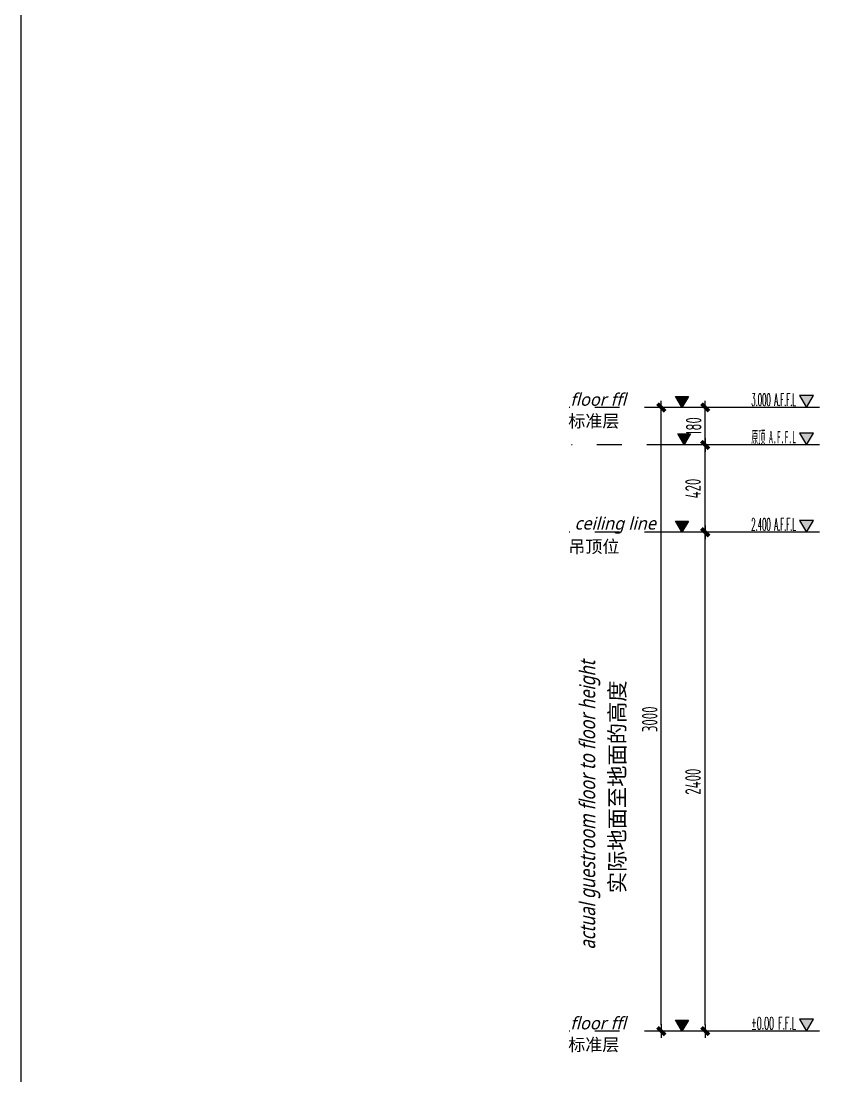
# Model space of a CAD drawing. Header units: inches. Extents: x 96003 to 270950, y -80202 to 65998.
# Drawn here: x 159542 to 163434, y 35233 to 40307 of the extents above; entities that cross this region are included whole.
import ezdxf
from ezdxf.enums import TextEntityAlignment as Align

# ---------------------------------------------------------------- set-up
doc = ezdxf.new("R2010")
doc.units = ezdxf.units.IN
doc.header["$LTSCALE"] = 10
doc.header["$MEASUREMENT"] = 0
doc.linetypes.add('M-CENTER', pattern=[1.8, 1.2, -0.2, 0.2, -0.2])
for name, color, linetype in [('ED-文字说明', 50, 'Continuous'), ('ED-造型尺寸', 44, 'Continuous'), ('EL-DIM', 50, 'Continuous'), ('EL-天花轮廓线', 100, 'Continuous'), ('FC-地面造型', 136, 'Continuous')]:
    doc.layers.add(name, color=color, linetype=linetype)
doc.styles.add('-宋体', font='')
doc.styles.add('CCD_DIM', font='archs.shx', dxfattribs={"width": 0.7})
doc.styles.add('hz', font='simplex', dxfattribs={"width": 0.7, "bigfont": 'hztxt'})
doc.styles.add('LUCIDIA', font='')
doc.styles.add('RomanS', font='romans.shx', dxfattribs={"width": 0.9})
doc.styles.add('st', font='')
doc.styles.add('宋体', font='', dxfattribs={"height": 60})
doc.styles.get('-宋体').set_extended_font_data('SimSun')
doc.styles.get('LUCIDIA').set_extended_font_data('Lucida Sans', italic=True)
doc.styles.get('st').set_extended_font_data('SimSun')
doc.styles.get('宋体').set_extended_font_data('SimSun')
doc.dimstyles.new('Matrix_30内', dxfattribs={"dimscale": 30, "dimtxt": 2.5, "dimasz": 1, "dimexe": 2, "dimexo": 1.5, "dimgap": 0.6, "dimtad": 1, "dimdec": 0, "dimrnd": 1, "dimzin": 12, "dimdsep": 46, "dimtxsty": 'CCD_DIM', "dimblk": 'CCD_Dimension_Tick', "dimcen": 0.125, "dimclrd": 44, "dimclre": 44, "dimclrt": 50, "dimadec": 0, "dimazin": 0, "dimtfac": 1, "dimtdec": 0, "dimtix": 1, "dimtmove": 2, "dimatfit": 3, "dimldrblk": 'CCD_Leader_Dot', "dimfxl": 5, "dimfxlon": 1, "dimtvp": 1, "dimtolj": 1, "dimtzin": 0, "dimarcsym": 0})

# ---------------------------------------------------------------- blocks, each defined once
blk = doc.blocks.new('CCD_Dimension_Tick')
at = {"color": 0, "linetype": 'ByBlock'}
for p, q in [((-1.09, 0), (0, 0)), ((0, 0), (1.09, 0))]:
    blk.add_line(p, q, dxfattribs=at)
at = {"color": 0, "linetype": 'Continuous', "const_width": 0.608}
blk.add_lwpolyline([(-0.61, -0.61), (0.61, 0.61)], dxfattribs=at)
blk = doc.blocks.new('*D289')
at = {"layer": 'Defpoints', "color": 0, "linetype": 'ByBlock', "transparency": 16777216}
for p in [(162834.2, 38448.7), (163014.2, 38448.7), (163014.2, 38268.7)]:
    blk.add_point(p, dxfattribs=at)
at = {"layer": 'EL-天花轮廓线', "color": 44, "lineweight": -2, "transparency": 16777216}
for p, q in [((162969.2, 38448.7), (162774.2, 38448.7)), ((162834.2, 38298.7), (162834.2, 38418.7)), ((162969.2, 38268.7), (162774.2, 38268.7))]:
    blk.add_line(p, q, dxfattribs=at)
at = {"layer": 'EL-天花轮廓线', "color": 44, "linetype": 'ByBlock', "lineweight": -2, "transparency": 16777216, "xscale": 30, "yscale": 30, "zscale": 30}
for p, rotation in [((162834.2, 38448.7), 90), ((162834.2, 38268.7), 270)]:
    blk.add_blockref('CCD_Dimension_Tick', p, dxfattribs=dict(at, rotation=rotation))
at = {"layer": 'EL-天花轮廓线', "color": 50, "linetype": 'ByBlock', "transparency": 16777216, "insert": (162778.7, 38358.7), "char_height": 75, "attachment_point": 5, "rotation": 90, "style": 'CCD_DIM'}
blk.add_mtext('\\A1;180', dxfattribs=at)
blk = doc.blocks.new('CCD_Leader_Dot')
at = {"color": 0, "linetype": 'ByBlock'}
blk.add_line((-5, 0), (-10, 0), dxfattribs=at)
at = {"color": 0, "linetype": 'ByBlock', "const_width": 5}
blk.add_lwpolyline([(-2.5, 0, 1), (2.5, 0, 1)], format="xyb", close=True, dxfattribs=at)
blk = doc.blocks.new('*D290')
at = {"layer": 'Defpoints', "color": 0, "linetype": 'ByBlock', "transparency": 16777216}
for p in [(162622.8, 38448.7), (163014.2, 38448.7), (163014.2, 35448.6)]:
    blk.add_point(p, dxfattribs=at)
at = {"layer": 'EL-天花轮廓线', "color": 44, "lineweight": -2, "transparency": 16777216}
for p, q in [((162772.8, 38448.7), (162562.8, 38448.7)), ((162622.8, 35478.6), (162622.8, 38418.7)), ((162772.8, 35448.6), (162562.8, 35448.6))]:
    blk.add_line(p, q, dxfattribs=at)
at = {"layer": 'EL-天花轮廓线', "color": 44, "linetype": 'ByBlock', "lineweight": -2, "transparency": 16777216, "xscale": 30, "yscale": 30, "zscale": 30}
for p, rotation in [((162622.8, 38448.7), 90), ((162622.8, 35448.6), 270)]:
    blk.add_blockref('CCD_Dimension_Tick', p, dxfattribs=dict(at, rotation=rotation))
at = {"layer": 'EL-天花轮廓线', "color": 50, "linetype": 'ByBlock', "transparency": 16777216, "insert": (162567.3, 36948.7), "char_height": 75, "attachment_point": 5, "rotation": 90, "style": 'CCD_DIM'}
blk.add_mtext('\\A1;3000', dxfattribs=at)
blk = doc.blocks.new('ELEVATION')
blk.add_hatch(color=256).paths.add_polyline_path([(4.17, 2.47), (2.7, 0), (1.23, 2.47)])
blk.add_line((0, 0), (14.67, 0))
blk.add_lwpolyline([(4.17, 2.47), (2.7, 0), (1.23, 2.47)], close=True)
at = {"style": 'hz', "width": 0.444477}
blk.add_attdef('ELEV', text='', height=2.5, dxfattribs=at).set_placement((4.89, 0.32), (14.26, 0.32), align=Align.FIT)
blk = doc.blocks.new('A$C2E6F40A5')
blk.add_hatch(color=256).paths.add_polyline_path([(40, 69.3), (-40, 69.3), (0, 0)])
at = {"color": 0}
blk.add_lwpolyline([(40, 69.3), (-40, 69.3), (0, 0), (40, 69.3)], dxfattribs=at)
blk = doc.blocks.new('20150428.1023048')
at = {"layer": 'ED-造型尺寸', "color": 250, "linetype": 'M-CENTER', "ltscale": 2}
blk.add_line((21.19, 0, 0), (-14.89, 0, 0), dxfattribs=at)
at = {"layer": 'ED-造型尺寸', "xscale": -0.0256, "yscale": 0.0256, "zscale": 0.0256}
blk.add_blockref('A$C2E6F40A5', (3.19, 0, 0), dxfattribs=at)
blk = doc.blocks.new('*D291')
at = {"layer": 'Defpoints', "color": 0, "linetype": 'ByBlock', "transparency": 16777216}
for p in [(162834.2, 38268.7), (163014.2, 38268.7), (163014.2, 37848.7)]:
    blk.add_point(p, dxfattribs=at)
at = {"layer": 'EL-天花轮廓线', "color": 44, "lineweight": -2, "transparency": 16777216}
for p, q in [((162969.2, 38268.7), (162774.2, 38268.7)), ((162834.2, 37878.7), (162834.2, 38238.7)), ((162969.2, 37848.7), (162774.2, 37848.7))]:
    blk.add_line(p, q, dxfattribs=at)
at = {"layer": 'EL-天花轮廓线', "color": 44, "linetype": 'ByBlock', "lineweight": -2, "transparency": 16777216, "xscale": 30, "yscale": 30, "zscale": 30}
for p, rotation in [((162834.2, 38268.7), 90), ((162834.2, 37848.7), 270)]:
    blk.add_blockref('CCD_Dimension_Tick', p, dxfattribs=dict(at, rotation=rotation))
at = {"layer": 'EL-天花轮廓线', "color": 50, "linetype": 'ByBlock', "transparency": 16777216, "insert": (162775.5, 38058.7), "char_height": 75, "attachment_point": 5, "rotation": 90, "style": 'CCD_DIM'}
blk.add_mtext('\\A1;420', dxfattribs=at)
blk = doc.blocks.new('*D292')
at = {"layer": 'Defpoints', "color": 0, "linetype": 'ByBlock', "transparency": 16777216}
for p in [(162834.2, 37848.7), (162969.2, 37848.7), (163016.4, 35448.4, 0)]:
    blk.add_point(p, dxfattribs=at)
at = {"layer": 'EL-天花轮廓线', "color": 44, "lineweight": -2, "transparency": 16777216}
for p, q in [((162924.2, 37848.7), (162774.2, 37848.7)), ((162834.2, 35478.4), (162834.2, 37818.7)), ((162971.4, 35448.4), (162774.2, 35448.4))]:
    blk.add_line(p, q, dxfattribs=at)
at = {"layer": 'EL-天花轮廓线', "color": 44, "linetype": 'ByBlock', "lineweight": -2, "transparency": 16777216, "xscale": 30, "yscale": 30, "zscale": 30}
for p, rotation in [((162834.2, 37848.7), 90), ((162834.2, 35448.4), 270)]:
    blk.add_blockref('CCD_Dimension_Tick', p, dxfattribs=dict(at, rotation=rotation))
at = {"layer": 'EL-天花轮廓线', "color": 50, "linetype": 'ByBlock', "transparency": 16777216, "insert": (162775.5, 36648.6), "char_height": 75, "attachment_point": 5, "rotation": 90, "style": 'CCD_DIM'}
blk.add_mtext('\\A1;2400', dxfattribs=at)

msp = doc.modelspace()

# ---------------------------------------------------------------- linework, layer by layer
at = {"layer": 'FC-地面造型', "color": 138, "linetype": 'ByBlock'}
msp.add_lwpolyline([(159542.1, 48504.5), (175732.4, 48504.5), (175732.4, 32110.4), (159542.1, 32110.4)], close=True, dxfattribs=at)

# ---------------------------------------------------------------- block references
at = {"layer": 'ED-文字说明'}
ref = msp.add_blockref('ELEVATION', (163384.3, 38448.7), dxfattribs=dict(at, xscale=-23.04, yscale=23.04, zscale=23.04))
ref.add_attrib('ELEV', '3.000 A.F.F.L', dxfattribs={"layer": '0', "height": 60, "style": 'RomanS', "width": 0.357941}).set_placement((163055.8, 38456.1, 0), (163271.6, 38456.1, 0), align=Align.FIT)
ref = msp.add_blockref('ELEVATION', (163384.3, 38268.7), dxfattribs=dict(at, xscale=-23.04, yscale=23.04, zscale=23.04))
ref.add_attrib('ELEV', '原顶 A.F.F.L', dxfattribs={"layer": '0', "height": 60, "style": '-宋体', "width": 0.421459}).set_placement((163055.8, 38276.1, 0), (163271.6, 38276.1, 0), align=Align.FIT)
ref = msp.add_blockref('ELEVATION', (163384.1, 37848.7), dxfattribs=dict(at, xscale=-23.04, yscale=23.04, zscale=23.04))
ref.add_attrib('ELEV', '2.400 A.F.F.L', dxfattribs={"layer": '0', "height": 60, "style": 'RomanS', "width": 0.357941}).set_placement((163055.7, 37856.1, 0), (163271.4, 37856.1, 0), align=Align.FIT)
ref = msp.add_blockref('ELEVATION', (163384.3, 35448.8), dxfattribs=dict(at, xscale=-23.04, yscale=23.04, zscale=23.04))
ref.add_attrib('ELEV', '%%p0.00 F.F.L', dxfattribs={"layer": '0', "height": 60, "style": 'RomanS', "width": 0.399606}).set_placement((163055.8, 35456.3, 0), (163271.6, 35456.3, 0), align=Align.FIT)
at = {"layer": 'ED-造型尺寸', "xscale": 30, "yscale": 30, "zscale": 30}
for p in [(162626.8, 38448.7, 0), (162637.7, 38268.7, 0), (162626.7, 37848.7, 0), (162626.7, 35448.4, 0)]:
    msp.add_blockref('20150428.1023048', p, dxfattribs=at)

# ---------------------------------------------------------------- texts
at = {"layer": 'ED-文字说明'}
for s, style, p in [('ceiling line', 'LUCIDIA', (162205.5, 37861.3)), ('吊顶位', 'st', (162175.8, 37749.5))]:
    msp.add_text(s, height=60, dxfattribs=dict(at, style=style)).set_placement(p)
at = {"layer": 'ED-文字说明', "style": 'LUCIDIA', "width": 0.8}
msp.add_text('actual guestroom floor to floor height', height=75, rotation=90, dxfattribs=at).set_placement((162304.7, 35842))
at = {"layer": 'ED-文字说明', "style": '宋体'}
msp.add_text('实际地面至地面的高度', height=75, rotation=90, dxfattribs=at).set_placement((162448.3, 36112.4))
at = {"layer": 'EL-DIM', "color": 2}
for s, style, p in [('floor ffl ', 'LUCIDIA', (162184.6, 38457)), ('标准层', 'st', (162175.5, 38353.6)), ('floor ffl ', 'LUCIDIA', (162184.5, 35457)), ('标准层', 'st', (162175.3, 35353.6))]:
    msp.add_text(s, height=60, dxfattribs=dict(at, style=style)).set_placement(p)

# ---------------------------------------------------------------- dimensions: what is measured, and where the dimension line sits
at = {"layer": 'EL-天花轮廓线', "color": 136, "linetype": 'ByBlock'}
for base, p1, p2, picture, middle in [((162622.8, 38448.7), (163014.2, 35448.6), (163014.2, 38448.7), '*D290', (162567.3, 36948.7)), ((162834.2, 38448.7), (163014.2, 38268.7), (163014.2, 38448.7), '*D289', (162778.7, 38358.7)), ((162834.2, 38268.7), (163014.2, 37848.7), (163014.2, 38268.7), '*D291', (162775.5, 38058.7)), ((162834.2, 37848.7), (163016.4, 35448.4, 0), (162969.2, 37848.7), '*D292', (162775.5, 36648.6))]:
    dim = msp.add_linear_dim(base=base, p1=p1, p2=p2, angle=90, dimstyle='Matrix_30内', dxfattribs=at)
    dim.commit()
    dim.dimension.update_dxf_attribs({"geometry": picture, "text_midpoint": middle})

doc.saveas('drawing.dxf')
